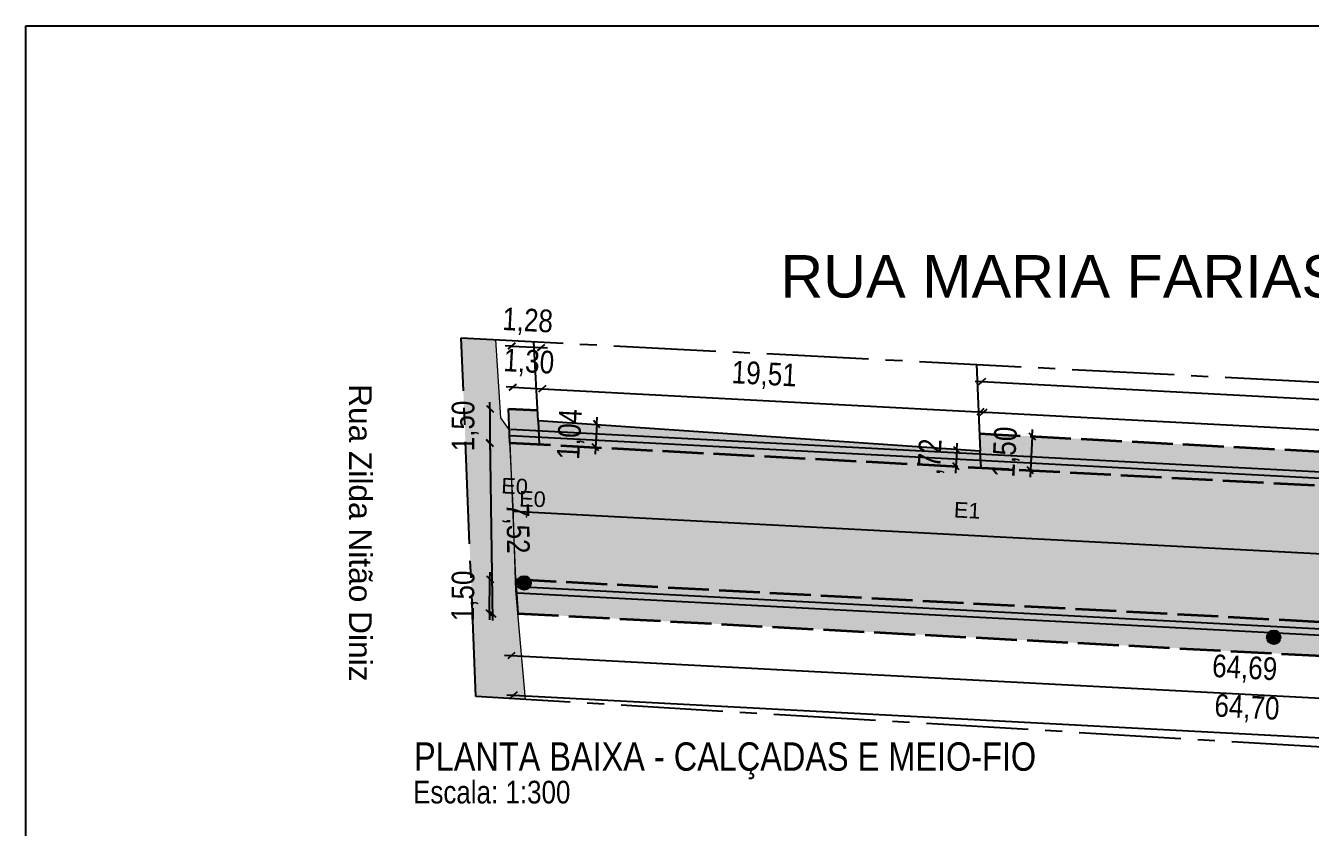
# Model space of a CAD drawing. Header units: feet. Extents: x 203667 to 205527, y 9204857 to 9205156.
# Drawn here: x 204978.1 to 205034.8, y 9205059.8 to 9205095.2 of the extents above; entities that cross this region are included whole.
import ezdxf

# ---------------------------------------------------------------- set-up
doc = ezdxf.new("R2010")
doc.units = ezdxf.units.FT
doc.header["$LTSCALE"] = 0.3
doc.header["$MEASUREMENT"] = 0
doc.linetypes.add('ACAD_ISO02W100', pattern=[15, 12, -3])
doc.linetypes.add('CENTER2', pattern=[1.125, 0.75, -0.125, 0.125, -0.125])
for name, color, linetype in [('_EIXO PROJETADO', 2, 'Continuous'), ('C-ROAD-CNTR-N', 92, 'Continuous'), ('Calçada Projetada', 20, 'Continuous'), ('cotas1', 7, 'Continuous'), ('Edificação Existente', 1, 'Continuous'), ('F-HZ-ESTACA', 98, 'Continuous'), ('Pavimento projetado', 51, 'Continuous'), ('PONTOS_SUBSTITUIDOS', 7, 'Continuous'), ('Poste e Rede Elétrica', 6, 'Continuous')]:
    doc.layers.add(name, color=color, linetype=linetype)
for name, color, linetype, lineweight in [('Alvenaria de 1 Vez', 6, 'ACAD_ISO02W100', 35), ('Cotas Acessibilidade', 5, 'Continuous', 25), ('Cotas Calçadas', 7, 'Continuous', 25), ('MEIO FIO PROJETADO', 7, 'ACAD_ISO02W100', 35), ('PAVIMENTO', 251, 'Continuous', 9), ('R MARIA FARIAS DE ASSIS', 7, 'Continuous', 0)]:
    doc.layers.add(name, color=color, linetype=linetype, lineweight=lineweight)
doc.styles.add('Arial', font='arial.ttf')
doc.styles.add('Roman', font='arial.ttf', dxfattribs={"height": 2})
doc.styles.add('TARCISIO', font='swissci.ttf')
doc.dimstyles.new('Cota Alvenaria', dxfattribs={"dimtxt": 1, "dimasz": 0.3, "dimexe": 1, "dimexo": 1, "dimgap": 0.5, "dimtad": 1, "dimzin": 4, "dimtxsty": 'TARCISIO', "dimblk": 'OBLIQUE', "dimcen": -2, "dimdle": 0.3, "dimse1": 1, "dimse2": 1, "dimclrd": 256, "dimclre": 256, "dimclrt": 6, "dimadec": 0, "dimazin": 0, "dimtfac": 1, "dimtix": 1, "dimtmove": 0, "dimatfit": 3, "dimldrblk": 'DOT', "dimfxl": 1, "dimlwd": -1, "dimlwe": -1, "dimarcsym": 0})
doc.dimstyles.new('Cota Calçadas', dxfattribs={"dimtxt": 1, "dimasz": 0.3, "dimexe": 1, "dimexo": 1, "dimgap": 0.5, "dimtad": 1, "dimzin": 4, "dimtxsty": 'TARCISIO', "dimblk": 'OBLIQUE', "dimcen": -2, "dimdle": 0.3, "dimse1": 1, "dimse2": 1, "dimclrd": 256, "dimclre": 256, "dimclrt": 256, "dimadec": 0, "dimazin": 0, "dimtfac": 1, "dimtix": 1, "dimtmove": 0, "dimatfit": 3, "dimldrblk": 'DOT', "dimfxl": 1, "dimlwd": -1, "dimlwe": -1, "dimarcsym": 0})

# ---------------------------------------------------------------- blocks, each defined once
blk = doc.blocks.new('_Oblique')
at = {"layer": 'cotas1', "color": 0, "lineweight": -2}
blk.add_line((-0.5, -0.5), (0.5, 0.5), dxfattribs=at)
blk = doc.blocks.new('*D361')
at = {"layer": 'Cotas Calçadas', "transparency": 16777216}
for p, q in [((205003.288, 9205077.586), (205003.233, 9205076.547)), ((205003.288, 9205077.586), (205003.304, 9205077.885)), ((205003.233, 9205076.547), (205003.217, 9205076.247))]:
    blk.add_line(p, q, dxfattribs=at)
at = {"layer": 'Defpoints', "color": 0, "transparency": 16777216}
for p in [(205000.698, 9205077.722), (205000.643, 9205076.683), (205003.233, 9205076.547)]:
    blk.add_point(p, dxfattribs=at)
at = {"layer": 'Cotas Calçadas', "transparency": 16777216, "xscale": 0.3, "yscale": 0.3, "zscale": 0.3}
for p, rotation in [((205003.288, 9205077.586), 266.9830488628383), ((205003.233, 9205076.547), 86.9830488628383)]:
    blk.add_blockref('_Oblique', p, dxfattribs=dict(at, rotation=rotation))
at = {"layer": 'Cotas Calçadas', "transparency": 16777216, "insert": (205002.167, 9205077.124), "char_height": 1, "attachment_point": 5, "rotation": 86.983, "style": 'TARCISIO'}
blk.add_mtext('1,04', dxfattribs=at)
blk = doc.blocks.new('_Dot')
at = {"color": 0, "linetype": 'ByBlock', "lineweight": -2}
blk.add_line((-0.5, 0), (-1, 0), dxfattribs=at)
at = {"color": 0, "linetype": 'ByBlock', "const_width": 0.5}
blk.add_lwpolyline([(-0.25, 0, 1), (0.25, 0, 1)], format="xyb", close=True, dxfattribs=at)
blk = doc.blocks.new('*D362')
at = {"layer": 'Cotas Calçadas', "transparency": 16777216}
for p, q in [((205019.177, 9205076.43), (205019.139, 9205075.708)), ((205019.177, 9205076.43), (205019.192, 9205076.73)), ((205019.139, 9205075.708), (205019.123, 9205075.409))]:
    blk.add_line(p, q, dxfattribs=at)
at = {"layer": 'Defpoints', "color": 0, "transparency": 16777216}
for p in [(205020.201, 9205076.376), (205019.139, 9205075.708), (205020.163, 9205075.654)]:
    blk.add_point(p, dxfattribs=at)
at = {"layer": 'Cotas Calçadas', "transparency": 16777216, "xscale": 0.3, "yscale": 0.3, "zscale": 0.3}
for p, rotation in [((205019.177, 9205076.43), 266.9830488608093), ((205019.139, 9205075.708), 86.98304886080926)]:
    blk.add_blockref('_Oblique', p, dxfattribs=dict(at, rotation=rotation))
at = {"layer": 'Cotas Calçadas', "transparency": 16777216, "insert": (205018.063, 9205076.127), "char_height": 1, "attachment_point": 5, "rotation": 86.983, "style": 'TARCISIO'}
blk.add_mtext(',72', dxfattribs=at)
blk = doc.blocks.new('*D363')
at = {"layer": 'Cotas Calçadas', "transparency": 16777216}
for p, q in [((204999.586, 9205079.2), (204999.286, 9205079.216)), ((204999.586, 9205079.2), (205000.882, 9205079.132)), ((205000.882, 9205079.132), (205001.182, 9205079.116))]:
    blk.add_line(p, q, dxfattribs=at)
at = {"layer": 'Defpoints', "color": 0, "transparency": 16777216}
for p in [(205000.882, 9205079.132), (204999.457, 9205076.746), (205000.753, 9205076.677)]:
    blk.add_point(p, dxfattribs=at)
at = {"layer": 'Cotas Calçadas', "transparency": 16777216, "xscale": 0.3, "yscale": 0.3, "zscale": 0.3}
for p, rotation in [((204999.586, 9205079.2), 356.9830488387358), ((205000.882, 9205079.132), 176.9830488387358)]:
    blk.add_blockref('_Oblique', p, dxfattribs=dict(at, rotation=rotation))
at = {"layer": 'Cotas Calçadas', "transparency": 16777216, "insert": (205000.292, 9205080.26), "char_height": 1, "attachment_point": 5, "rotation": 356.983, "style": 'TARCISIO'}
blk.add_mtext('1,30', dxfattribs=at)
blk = doc.blocks.new('*D364')
at = {"layer": 'Cotas Calçadas', "transparency": 16777216}
for p, q in [((204998.577, 9205078.244), (204998.577, 9205078.544)), ((204998.577, 9205078.244), (204998.577, 9205076.742)), ((204998.577, 9205076.742), (204998.577, 9205076.442))]:
    blk.add_line(p, q, dxfattribs=at)
at = {"layer": 'Defpoints', "color": 0, "transparency": 16777216}
for p in [(204999.535, 9205078.244), (204998.577, 9205076.742), (204999.535, 9205076.742)]:
    blk.add_point(p, dxfattribs=at)
at = {"layer": 'Cotas Calçadas', "transparency": 16777216, "xscale": 0.3, "yscale": 0.3, "zscale": 0.3}
for p, rotation in [((204998.577, 9205078.244), 270), ((204998.577, 9205076.742), 90)]:
    blk.add_blockref('_Oblique', p, dxfattribs=dict(at, rotation=rotation))
at = {"layer": 'Cotas Calçadas', "transparency": 16777216, "insert": (204997.482, 9205077.493), "char_height": 1, "attachment_point": 5, "rotation": 90, "style": 'TARCISIO'}
blk.add_mtext('1,50', dxfattribs=at)
blk = doc.blocks.new('*D365')
at = {"layer": 'Cotas Calçadas', "transparency": 16777216}
blk.add_line((204998.573, 9205077.017), (204998.69, 9205068.901), dxfattribs=at)
at = {"layer": 'Defpoints', "color": 0, "transparency": 16777216}
for p in [(204999.699, 9205076.733), (204998.686, 9205069.201), (204999.808, 9205069.217)]:
    blk.add_point(p, dxfattribs=at)
at = {"layer": 'Cotas Calçadas', "transparency": 16777216, "xscale": 0.3, "yscale": 0.3, "zscale": 0.3}
for p, rotation in [((204998.578, 9205076.717), 90.8257053259132), ((204998.686, 9205069.201), 270.8257053259132)]:
    blk.add_blockref('_Oblique', p, dxfattribs=dict(at, rotation=rotation))
at = {"layer": 'Cotas Calçadas', "transparency": 16777216, "insert": (204999.727, 9205072.975), "char_height": 1, "attachment_point": 5, "rotation": 270.8257, "style": 'TARCISIO'}
blk.add_mtext('7,52', dxfattribs=at)
blk = doc.blocks.new('*D366')
at = {"layer": 'Cotas Calçadas', "transparency": 16777216}
for p, q in [((204998.561, 9205069.231), (204998.578, 9205070.732)), ((204998.578, 9205070.732), (204998.581, 9205071.032)), ((204998.561, 9205069.231), (204998.557, 9205068.931))]:
    blk.add_line(p, q, dxfattribs=at)
at = {"layer": 'Defpoints', "color": 0, "transparency": 16777216}
for p in [(204998.578, 9205070.732), (204999.824, 9205070.718), (204999.808, 9205069.217)]:
    blk.add_point(p, dxfattribs=at)
at = {"layer": 'Cotas Calçadas', "transparency": 16777216, "xscale": 0.3, "yscale": 0.3, "zscale": 0.3}
for p, rotation in [((204998.578, 9205070.732), 269.356195368684), ((204998.561, 9205069.231), 89.35619536868397)]:
    blk.add_blockref('_Oblique', p, dxfattribs=dict(at, rotation=rotation))
at = {"layer": 'Cotas Calçadas', "transparency": 16777216, "insert": (204997.474, 9205069.994), "char_height": 1, "attachment_point": 5, "rotation": 89.3562, "style": 'TARCISIO'}
blk.add_mtext('1,50', dxfattribs=at)
blk = doc.blocks.new('*D367')
at = {"layer": 'Cotas Calçadas', "transparency": 16777216}
blk.add_line((205000.583, 9205079.148), (205020.66, 9205078.089), dxfattribs=at)
at = {"layer": 'Defpoints', "color": 0, "transparency": 16777216}
for p in [(205020.361, 9205078.105), (205000.753, 9205076.677), (205020.231, 9205075.651)]:
    blk.add_point(p, dxfattribs=at)
at = {"layer": 'Cotas Calçadas', "transparency": 16777216, "xscale": 0.3, "yscale": 0.3, "zscale": 0.3}
for p, rotation in [((205000.882, 9205079.132), 176.9830488649731), ((205020.361, 9205078.105), 356.9830488649731)]:
    blk.add_blockref('_Oblique', p, dxfattribs=dict(at, rotation=rotation))
at = {"layer": 'Cotas Calçadas', "transparency": 16777216, "insert": (205010.679, 9205079.713), "char_height": 1, "attachment_point": 5, "rotation": 356.983, "style": 'TARCISIO'}
blk.add_mtext('19,51', dxfattribs=at)
blk = doc.blocks.new('*D368')
at = {"layer": 'Cotas Calçadas', "transparency": 16777216}
for p, q in [((205022.504, 9205077.033), (205022.425, 9205075.535)), ((205022.504, 9205077.033), (205022.52, 9205077.333)), ((205022.425, 9205075.535), (205022.41, 9205075.236))]:
    blk.add_line(p, q, dxfattribs=at)
at = {"layer": 'Defpoints', "color": 0, "transparency": 16777216}
for p in [(205020.169, 9205077.156), (205020.09, 9205075.658), (205022.425, 9205075.535)]:
    blk.add_point(p, dxfattribs=at)
at = {"layer": 'Cotas Calçadas', "transparency": 16777216, "xscale": 0.3, "yscale": 0.3, "zscale": 0.3}
for p, rotation in [((205022.504, 9205077.033), 266.9830488639188), ((205022.425, 9205075.535), 86.98304886391878)]:
    blk.add_blockref('_Oblique', p, dxfattribs=dict(at, rotation=rotation))
at = {"layer": 'Cotas Calçadas', "transparency": 16777216, "insert": (205021.371, 9205076.342), "char_height": 1, "attachment_point": 5, "rotation": 86.983, "style": 'TARCISIO'}
blk.add_mtext('1,50', dxfattribs=at)
blk = doc.blocks.new('*D369')
at = {"layer": 'Cotas Calçadas', "transparency": 16777216}
blk.add_line((205019.92, 9205078.128), (205062.559, 9205075.881), dxfattribs=at)
at = {"layer": 'Defpoints', "color": 0, "transparency": 16777216}
for p in [(205062.259, 9205075.897), (205020.09, 9205075.658), (205062.13, 9205073.443)]:
    blk.add_point(p, dxfattribs=at)
at = {"layer": 'Cotas Calçadas', "transparency": 16777216, "xscale": 0.3, "yscale": 0.3, "zscale": 0.3}
for p, rotation in [((205020.219, 9205078.113), 176.9830488638376), ((205062.259, 9205075.897), 356.9830488638376)]:
    blk.add_blockref('_Oblique', p, dxfattribs=dict(at, rotation=rotation))
at = {"layer": 'Cotas Calçadas', "transparency": 16777216, "insert": (205041.297, 9205078.099), "char_height": 1, "attachment_point": 5, "rotation": 356.983, "style": 'TARCISIO'}
blk.add_mtext('42,10', dxfattribs=at)
blk = doc.blocks.new('*D370')
at = {"layer": 'Cotas Calçadas', "transparency": 16777216}
blk.add_line((204999.222, 9205067.372), (205064.421, 9205063.936), dxfattribs=at)
at = {"layer": 'Defpoints', "color": 0, "transparency": 16777216}
for p in [(204999.699, 9205070.725), (205064.299, 9205067.32), (205064.121, 9205063.951)]:
    blk.add_point(p, dxfattribs=at)
at = {"layer": 'Cotas Calçadas', "transparency": 16777216, "xscale": 0.3, "yscale": 0.3, "zscale": 0.3}
for p, rotation in [((204999.521, 9205067.356), 176.983048863629), ((205064.121, 9205063.951), 356.9830488636291)]:
    blk.add_blockref('_Oblique', p, dxfattribs=dict(at, rotation=rotation))
at = {"layer": 'Cotas Calçadas', "transparency": 16777216, "insert": (205031.879, 9205066.748), "char_height": 1, "attachment_point": 5, "rotation": 356.983, "style": 'TARCISIO'}
blk.add_mtext('64,69', dxfattribs=at)
blk = doc.blocks.new('*D375')
at = {"layer": 'Cotas Calçadas', "transparency": 16777216}
blk.add_line((204999.318, 9205065.627), (205064.524, 9205062.191), dxfattribs=at)
at = {"layer": 'Defpoints', "color": 0, "transparency": 16777216}
for p in [(204999.808, 9205069.217), (205064.414, 9205065.812), (205064.224, 9205062.207)]:
    blk.add_point(p, dxfattribs=at)
at = {"layer": 'Cotas Calçadas', "transparency": 16777216, "xscale": 0.3, "yscale": 0.3, "zscale": 0.3}
for p, rotation in [((204999.618, 9205065.612), 176.9830488648498), ((205064.224, 9205062.207), 356.9830488648498)]:
    blk.add_blockref('_Oblique', p, dxfattribs=dict(at, rotation=rotation))
at = {"layer": 'Cotas Calçadas', "color": 6, "transparency": 16777216, "insert": (205031.979, 9205065.003), "char_height": 1, "attachment_point": 5, "rotation": 356.983, "style": 'TARCISIO'}
blk.add_mtext('64,70', dxfattribs=at)
blk = doc.blocks.new('*D376')
at = {"layer": 'Cotas Calçadas', "transparency": 16777216}
for p, q in [((204999.542, 9205081.017), (204999.242, 9205081.033)), ((204999.542, 9205081.017), (205000.819, 9205080.95)), ((205000.819, 9205080.95), (205001.118, 9205080.934))]:
    blk.add_line(p, q, dxfattribs=at)
at = {"layer": 'Defpoints', "color": 0, "transparency": 16777216}
for p in [(205000.819, 9205080.95), (204999.396, 9205078.251), (205000.673, 9205078.184)]:
    blk.add_point(p, dxfattribs=at)
at = {"layer": 'Cotas Calçadas', "transparency": 16777216, "xscale": 0.3, "yscale": 0.3, "zscale": 0.3}
for p, rotation in [((204999.542, 9205081.017), 356.9830488992653), ((205000.819, 9205080.95), 176.9830488992653)]:
    blk.add_blockref('_Oblique', p, dxfattribs=dict(at, rotation=rotation))
at = {"layer": 'Cotas Calçadas', "color": 6, "transparency": 16777216, "insert": (205000.238, 9205082.078), "char_height": 1, "attachment_point": 5, "rotation": 356.983, "style": 'TARCISIO'}
blk.add_mtext('1,28', dxfattribs=at)
blk = doc.blocks.new('*D377')
at = {"layer": 'Cotas Calçadas', "transparency": 16777216}
blk.add_line((205019.99, 9205079.467), (205062.63, 9205077.22), dxfattribs=at)
at = {"layer": 'Defpoints', "color": 0, "transparency": 16777216}
for p in [(205020.169, 9205077.156), (205062.33, 9205077.235), (205062.209, 9205074.941)]:
    blk.add_point(p, dxfattribs=at)
at = {"layer": 'Cotas Calçadas', "transparency": 16777216, "xscale": 0.3, "yscale": 0.3, "zscale": 0.3}
for p, rotation in [((205020.29, 9205079.451), 176.983048863846), ((205062.33, 9205077.235), 356.983048863846)]:
    blk.add_blockref('_Oblique', p, dxfattribs=dict(at, rotation=rotation))
at = {"layer": 'Cotas Calçadas', "color": 6, "transparency": 16777216, "insert": (205041.368, 9205079.437), "char_height": 1, "attachment_point": 5, "rotation": 356.983, "style": 'TARCISIO'}
blk.add_mtext('42,10', dxfattribs=at)

msp = doc.modelspace()

# ---------------------------------------------------------------- hatches: boundary and pattern name
at = {"layer": 'Calçada Projetada'}
h = msp.add_hatch(color=256, dxfattribs=at)
h.dxf.hatch_style = 1
h.paths.add_polyline_path([(205000.698, 9205077.722), (205000.673, 9205078.184), (204999.396, 9205078.251), (204999.457, 9205076.746), (205000.753, 9205076.677)])
h.paths.add_polyline_path([(205000.698, 9205077.722), (205000.753, 9205076.677), (205020.231, 9205075.651), (205020.193, 9205076.377)])
h = msp.add_hatch(color=256, dxfattribs=at)
h.dxf.hatch_style = 1
h.paths.add_polyline_path([(205020.169, 9205077.156), (205020.201, 9205076.376), (205020.193, 9205076.377), (205020.231, 9205075.651), (205062.13, 9205073.443, 0.414214), (205063.707, 9205074.862), (205062.209, 9205074.941)])
h = msp.add_hatch(color=256, dxfattribs=at)
h.dxf.hatch_style = 1
h.paths.add_polyline_path([(205064.414, 9205065.812), (205064.299, 9205067.32), (205000.356, 9205070.69, -1.199273), (204999.783, 9205070.542), (204999.808, 9205069.217)])
h.paths.add_polyline_path([(205032.859, 9205068.17, -1), (205033.461, 9205068.17, -1)], flags=16)
at = {"layer": 'PAVIMENTO', "lineweight": 20}
h = msp.add_hatch(color=9, dxfattribs=at)
h.dxf.hatch_style = 1
h.paths.add_polyline_path([(204999.457, 9205076.746), (204999.426, 9205077.341), (204999.061, 9205077.851), (204998.84, 9205081.298), (204997.307, 9205081.377), (204997.957, 9205065.55), (205000.148, 9205065.419), (204999.717, 9205070.223), (204999.699, 9205070.732), (204999.699, 9205070.725)])
at = {"layer": 'Pavimento projetado', "lineweight": 20}
h = msp.add_hatch(color=256, dxfattribs=at)
h.dxf.hatch_style = 1
h.paths.add_polyline_path([(205064.067, 9205070.336), (204999.608, 9205073.734), (204999.699, 9205070.725), (204999.824, 9205070.718, -0.602815), (205000.356, 9205070.69), (205064.299, 9205067.32)])
h.paths.add_polyline_path([(205063.835, 9205073.353), (205062.13, 9205073.443), (204999.457, 9205076.746), (204999.602, 9205073.936), (204999.608, 9205073.734), (205064.067, 9205070.336)])
h.paths.add_polyline_path([(205062.026, 9205073.088, -1), (205061.424, 9205073.088, -1)], flags=16)
at = {"layer": 'Poste e Rede Elétrica', "linetype": 'ByBlock'}
h = msp.add_hatch(color=256, dxfattribs=at)
h.dxf.hatch_style = 1
h.paths.add_polyline_path([(204999.782, 9205070.564, 1), (205000.384, 9205070.564, 1)])
h = msp.add_hatch(color=256, dxfattribs=at)
h.dxf.hatch_style = 1
h.paths.add_polyline_path([(205032.859, 9205068.17, 1), (205033.461, 9205068.17, 1)])

# ---------------------------------------------------------------- linework, layer by layer
at = {"layer": '_EIXO PROJETADO', "linetype": 'CENTER2', "ltscale": 20}
msp.add_lwpolyline([(204997.307, 9205081.377), (205067.899, 9205077.743), (205069.497, 9205061.266), (204997.957, 9205065.55)], close=True, dxfattribs=at)
at = {"layer": 'Alvenaria de 1 Vez', "ltscale": 0.5}
for points in [[(204999.396, 9205078.251), (205000.673, 9205078.184)], [(205020.169, 9205077.156), (205062.209, 9205074.941), (205061.97, 9205078.049)], [(204999.808, 9205069.217), (205069.08, 9205065.566)]]:
    msp.add_lwpolyline(points, dxfattribs=at)
at = {"layer": 'C-ROAD-CNTR-N', "color": 98, "linetype": 'Continuous', "lineweight": -3, "flags": 128}
msp.add_lwpolyline([(204999.608, 9205073.734), (205064.067, 9205070.336)], dxfattribs=at)
at = {"layer": 'Calçada Projetada'}
for p, q in [((204999.457, 9205076.746), (204999.396, 9205078.251)), ((205000.698, 9205077.722), (205000.753, 9205076.677)), ((205020.194, 9205076.376), (205020.231, 9205075.651))]:
    msp.add_line(p, q, dxfattribs=at)
at = {"layer": 'Cotas Acessibilidade', "color": 5}
for p, q in [((204999.474, 9205077.07), (205051.164, 9205074.346)), ((204999.488, 9205077.35), (205051.179, 9205074.626)), ((205050.799, 9205067.426, 0), (204999.788, 9205070.114, 0)), ((205050.814, 9205067.705, 0), (204999.803, 9205070.394, 0))]:
    msp.add_line(p, q, dxfattribs=at)
at = {"layer": 'Cotas Calçadas'}
msp.add_line((204999.699, 9205070.725), (204999.808, 9205069.217), dxfattribs=at)
msp.add_lwpolyline([(204978.091, 9205095.156), (205083.04, 9205095.156), (205083.04, 9204923.178), (204978.091, 9204923.178)], close=True, dxfattribs=at)
at = {"layer": 'Edificação Existente', "color": 1}
msp.add_lwpolyline([(205020.043, 9205080.206), (205020.201, 9205076.376), (205000.698, 9205077.722), (205000.512, 9205081.212)], dxfattribs=at)
msp.add_lwpolyline([(205020.043, 9205080.206), (205020.201, 9205076.376), (205000.698, 9205077.722), (205000.512, 9205081.212)], dxfattribs=at)
at = {"layer": 'MEIO FIO PROJETADO', "ltscale": 0.5}
for points in [[(204999.457, 9205076.746), (205062.13, 9205073.443, 0.452607), (205063.705, 9205075.055), (205063.481, 9205077.971)], [(204999.699, 9205070.725), (205068.635, 9205067.091, 0.049377), (205068.931, 9205067.105, 0.049377)]]:
    msp.add_lwpolyline(points, format="xyb", dxfattribs=at)
at = {"layer": 'PAVIMENTO', "color": 9, "lineweight": 20}
msp.add_line((204999.457, 9205076.746), (204999.699, 9205070.725), dxfattribs=at)
msp.add_lwpolyline([(205000.148, 9205065.419), (204999.717, 9205070.223), (204999.701, 9205070.681), (204999.602, 9205073.936), (204999.426, 9205077.341), (204999.061, 9205077.851), (204998.84, 9205081.298)], dxfattribs=at)
msp.add_lwpolyline([(205000.148, 9205065.419), (204999.717, 9205070.223), (204999.701, 9205070.681), (204999.602, 9205073.936), (204999.426, 9205077.341), (204999.061, 9205077.851), (204998.84, 9205081.298)], dxfattribs=at)
msp.add_lwpolyline([(205000.148, 9205065.419), (204999.717, 9205070.223), (204999.701, 9205070.681), (204999.602, 9205073.936), (204999.426, 9205077.341), (204999.061, 9205077.851), (204998.84, 9205081.298)], dxfattribs=at)
at = {"layer": 'PONTOS_SUBSTITUIDOS'}
for p in [(205000.083, 9205070.718), (205033.16, 9205068.17)]:
    msp.add_point(p, dxfattribs=at)
at = {"layer": 'Poste e Rede Elétrica', "linetype": 'ByBlock'}
for centre in [(205000.083, 9205070.564), (205033.16, 9205068.17)]:
    msp.add_circle(centre, 0.301, dxfattribs=at)
at = {"layer": 'R MARIA FARIAS DE ASSIS'}
msp.add_point((205000.193, 9205073.478), dxfattribs=at)

# ---------------------------------------------------------------- texts
at = {"linetype": 'Continuous', "style": 'TARCISIO'}
for s, height, p in [('PLANTA BAIXA - CALÇADAS E MEIO-FIO', 1.25, (204995.23, 9205062.278)), ('Escala: 1:300', 1, (204995.185, 9205060.833))]:
    msp.add_text(s, height=height, dxfattribs=at).set_placement(p)
at = {"linetype": 'Continuous', "insert": (205011.39, 9205085.033), "char_height": 1.875, "attachment_point": 1, "style": 'Roman'}
msp.add_mtext_dynamic_manual_height_columns('RUA MARIA FARIAS DE ASSIS', width=41.99428, gutter_width=10, heights=[0], dxfattribs=at)
at = {"linetype": 'Continuous', "insert": (204993.363, 9205079.335), "char_height": 1, "attachment_point": 1, "rotation": 270, "style": 'Roman'}
msp.add_mtext_dynamic_manual_height_columns('Rua Zilda Nitão Diniz', width=22.42019, gutter_width=10, heights=[0], dxfattribs=at)
at = {"layer": 'F-HZ-ESTACA', "color": 98, "linetype": 'Continuous', "lineweight": -3, "char_height": 0.6858, "attachment_point": 8, "style": 'Arial'}
for s, insert, rotation in [('{\\fArial|b0|i0|c0|p2;E0}', (204999.647, 9205074.48), 356.983), ('{\\fArial|b0|i0|c0|p2;E0}', (205000.444, 9205073.915, 0.057), 358.6099), ('{\\fArial|b0|i0|c0|p2;E1}', (205019.62, 9205073.427), 356.983)]:
    msp.add_mtext(s, dxfattribs=dict(at, insert=insert, rotation=rotation))

# ---------------------------------------------------------------- dimensions: what is measured, and where the dimension line sits
at = {"layer": 'Cotas Calçadas'}
for p1, p2, distance, dimstyle, picture, middle in [((204999.396, 9205078.251), (205000.673, 9205078.184), 2.77, 'Cota Alvenaria', '*D376', (205000.238, 9205082.078)), ((204999.457, 9205076.746), (205000.753, 9205076.677), 2.458, 'Cota Calçadas', '*D363', (205000.292, 9205080.26)), ((205000.753, 9205076.677), (205020.231, 9205075.651), 2.458, 'Cota Calçadas', '*D367', (205010.679, 9205079.713)), ((205020.169, 9205077.156), (205062.209, 9205074.941), 2.298, 'Cota Alvenaria', '*D377', (205041.368, 9205079.437)), ((204999.535, 9205078.244), (204999.535, 9205076.742), -0.958, 'Cota Calçadas', '*D364', (204997.482, 9205077.493)), ((205020.09, 9205075.658), (205062.13, 9205073.443), 2.458, 'Cota Calçadas', '*D369', (205041.297, 9205078.099)), ((205000.698, 9205077.722), (205000.643, 9205076.683), 2.594, 'Cota Calçadas', '*D361', (205002.167, 9205077.124)), ((205020.169, 9205077.156), (205020.09, 9205075.658), 2.339, 'Cota Calçadas', '*D368', (205021.371, 9205076.342)), ((204999.699, 9205076.733), (204999.808, 9205069.217), -1.122, 'Cota Calçadas', '*D365', (204999.727, 9205072.975)), ((205020.201, 9205076.376), (205020.163, 9205075.654), -1.026, 'Cota Calçadas', '*D362', (205018.063, 9205076.127)), ((204999.808, 9205069.217), (204999.824, 9205070.718), 1.247, 'Cota Calçadas', '*D366', (204997.474, 9205069.994)), ((204999.699, 9205070.725), (205064.299, 9205067.32), -3.373, 'Cota Calçadas', '*D370', (205031.879, 9205066.748)), ((204999.808, 9205069.217), (205064.414, 9205065.812), -3.61, 'Cota Alvenaria', '*D375', (205031.979, 9205065.003))]:
    dim = msp.add_aligned_dim(p1=p1, p2=p2, distance=distance, dimstyle=dimstyle, dxfattribs=at)
    dim.commit()
    dim.dimension.update_dxf_attribs({"geometry": picture, "text_midpoint": middle})

doc.saveas('drawing.dxf')
